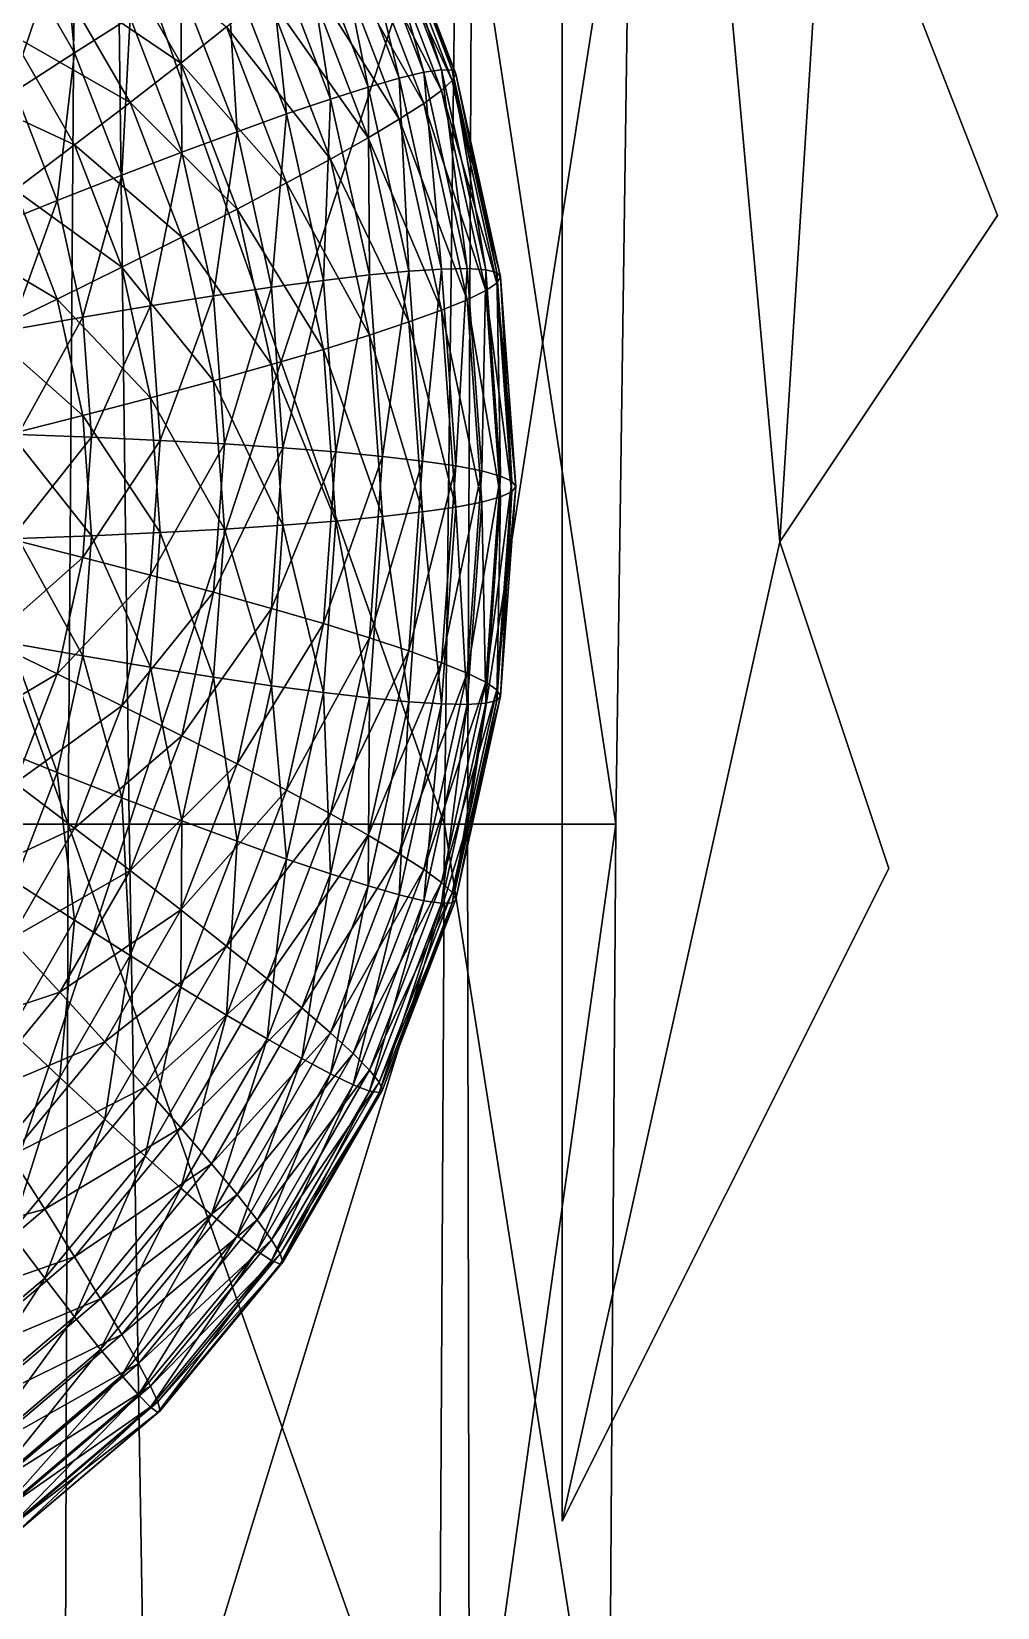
# Model space of a CAD drawing. Header units: metres. Extents: x -4.19 to 4.19, y -6.6 to 2.07.
# Drawn here: x 0.411 to 1.187, y -5.002 to -3.734 of the extents above; entities that cross this region are included whole.
import ezdxf

# ---------------------------------------------------------------- set-up
doc = ezdxf.new("R2010")
doc.units = ezdxf.units.M

msp = doc.modelspace()

# ---------------------------------------------------------------- linework, layer by layer
at = {"layer": 'Cockpit'}
for points in [[(0.4333, -3.6249, 0.2713), (0.3939, -3.6621, 0.2499), (0.4453, -3.7512, 0.2277)], [(0.4333, -3.6249, 0.2713), (0.4453, -3.7512, 0.2277), (0.4899, -3.7228, 0.2469)], [(0.6692, -3.619, 0.3652), (0.651, -3.6277, 0.3459), (0.7064, -3.7717, 0.3099)], [(0.6823, -3.6139, 0.384), (0.6692, -3.619, 0.3652), (0.7261, -3.767, 0.3283)], [(0.6692, -3.619, 0.3652), (0.7064, -3.7717, 0.3099), (0.7261, -3.767, 0.3283)], [(0.6902, -3.6126, 0.4022), (0.6823, -3.6139, 0.384), (0.7403, -3.7649, 0.3464)], [(0.6823, -3.6139, 0.384), (0.7261, -3.767, 0.3283), (0.7403, -3.7649, 0.3464)], [(0.6823, -3.6307, 0.4514), (0.6902, -3.621, 0.436), (0.7489, -3.7737, 0.3979)], [(0.6928, -3.615, 0.4195), (0.6902, -3.6126, 0.4022), (0.7489, -3.7653, 0.3641)], [(0.6902, -3.6126, 0.4022), (0.7403, -3.7649, 0.3464), (0.7489, -3.7653, 0.3641)], [(0.6902, -3.621, 0.436), (0.6928, -3.615, 0.4195), (0.7518, -3.7682, 0.3813)], [(0.6902, -3.621, 0.436), (0.7518, -3.7682, 0.3813), (0.7489, -3.7737, 0.3979)], [(0.6928, -3.615, 0.4195), (0.7489, -3.7653, 0.3641), (0.7518, -3.7682, 0.3813)], [(0.651, -3.6277, 0.3459), (0.6279, -3.64, 0.3262), (0.6813, -3.7789, 0.2915)], [(0.651, -3.6277, 0.3459), (0.6813, -3.7789, 0.2915), (0.7064, -3.7717, 0.3099)], [(0.6692, -3.644, 0.4656), (0.6823, -3.6307, 0.4514), (0.7403, -3.7817, 0.4137)], [(0.6823, -3.6307, 0.4514), (0.7489, -3.7737, 0.3979), (0.7403, -3.7817, 0.4137)], [(0.6279, -3.64, 0.3262), (0.6, -3.6558, 0.3063), (0.651, -3.7885, 0.2732)], [(0.6279, -3.64, 0.3262), (0.651, -3.7885, 0.2732), (0.6813, -3.7789, 0.2915)], [(0.651, -3.6608, 0.4786), (0.6692, -3.644, 0.4656), (0.7261, -3.7921, 0.4287)], [(0.6692, -3.644, 0.4656), (0.7403, -3.7817, 0.4137), (0.7261, -3.7921, 0.4287)], [(0.3305, -3.6594, 0.5663), (0.4333, -3.6933, 0.5457), (0.3939, -3.7363, 0.5472)], [(0.3939, -3.6621, 0.2499), (0.3974, -3.7822, 0.209), (0.4453, -3.7512, 0.2277)], [(0.4333, -3.6933, 0.5457), (0.4695, -3.6534, 0.5424), (0.5307, -3.7596, 0.516)], [(0.4695, -3.6534, 0.5424), (0.5675, -3.7304, 0.509), (0.5307, -3.7596, 0.516)], [(0.6, -3.6558, 0.3063), (0.5675, -3.6749, 0.2863), (0.6158, -3.8005, 0.255)], [(0.6, -3.6558, 0.3063), (0.6158, -3.8005, 0.255), (0.651, -3.7885, 0.2732)], [(0.6279, -3.6809, 0.4902), (0.651, -3.6608, 0.4786), (0.7064, -3.8048, 0.4427)], [(0.651, -3.6608, 0.4786), (0.7261, -3.7921, 0.4287), (0.7064, -3.8048, 0.4427)], [(0.5675, -3.6749, 0.2863), (0.5307, -3.6974, 0.2665), (0.5759, -3.8148, 0.2372)], [(0.5675, -3.6749, 0.2863), (0.5759, -3.8148, 0.2372), (0.6158, -3.8005, 0.255)], [(0.6, -3.7041, 0.5004), (0.6279, -3.6809, 0.4902), (0.6813, -3.8198, 0.4556)], [(0.6279, -3.6809, 0.4902), (0.7064, -3.8048, 0.4427), (0.6813, -3.8198, 0.4556)], [(0.3939, -3.7363, 0.5472), (0.4333, -3.6933, 0.5457), (0.4899, -3.7913, 0.5213)], [(0.4333, -3.6933, 0.5457), (0.5307, -3.7596, 0.516), (0.4899, -3.7913, 0.5213)], [(0.5307, -3.6974, 0.2665), (0.4899, -3.7228, 0.2469), (0.5316, -3.8312, 0.2199)], [(0.5307, -3.6974, 0.2665), (0.5316, -3.8312, 0.2199), (0.5759, -3.8148, 0.2372)], [(0.5675, -3.7304, 0.509), (0.6, -3.7041, 0.5004), (0.651, -3.8369, 0.4673)], [(0.6, -3.7041, 0.5004), (0.6813, -3.8198, 0.4556), (0.651, -3.8369, 0.4673)], [(0.4899, -3.7228, 0.2469), (0.4453, -3.7512, 0.2277), (0.4832, -3.8497, 0.2031)], [(0.4899, -3.7228, 0.2469), (0.4832, -3.8497, 0.2031), (0.5316, -3.8312, 0.2199)], [(0.3515, -3.782, 0.5467), (0.3939, -3.7363, 0.5472), (0.4453, -3.8253, 0.525)], [(0.3939, -3.7363, 0.5472), (0.4899, -3.7913, 0.5213), (0.4453, -3.8253, 0.525)], [(0.5307, -3.7596, 0.516), (0.5675, -3.7304, 0.509), (0.6158, -3.856, 0.4777)], [(0.5675, -3.7304, 0.509), (0.651, -3.8369, 0.4673), (0.6158, -3.856, 0.4777)], [(0.4453, -3.7512, 0.2277), (0.3974, -3.7822, 0.209), (0.4312, -3.8701, 0.1871)], [(0.4453, -3.7512, 0.2277), (0.4312, -3.8701, 0.1871), (0.4832, -3.8497, 0.2031)], [(0.4899, -3.7913, 0.5213), (0.5307, -3.7596, 0.516), (0.5759, -3.877, 0.4867)], [(0.5307, -3.7596, 0.516), (0.6158, -3.856, 0.4777), (0.5759, -3.877, 0.4867)], [(0.7064, -3.7717, 0.3099), (0.6813, -3.7789, 0.2915), (0.714, -3.9269, 0.2546)], [(0.7261, -3.767, 0.3283), (0.7064, -3.7717, 0.3099), (0.7403, -3.9252, 0.2717)], [(0.7064, -3.7717, 0.3099), (0.714, -3.9269, 0.2546), (0.7403, -3.9252, 0.2717)], [(0.7403, -3.7649, 0.3464), (0.7261, -3.767, 0.3283), (0.761, -3.9248, 0.2889)], [(0.7261, -3.767, 0.3283), (0.7403, -3.9252, 0.2717), (0.761, -3.9248, 0.2889)], [(0.7489, -3.7653, 0.3641), (0.7403, -3.7649, 0.3464), (0.7759, -3.9258, 0.3062)], [(0.7403, -3.7649, 0.3464), (0.761, -3.9248, 0.2889), (0.7759, -3.9258, 0.3062)], [(0.7403, -3.7817, 0.4137), (0.7489, -3.7737, 0.3979), (0.7848, -3.9365, 0.3573)], [(0.7518, -3.7682, 0.3813), (0.7489, -3.7653, 0.3641), (0.7848, -3.928, 0.3235)], [(0.7489, -3.7653, 0.3641), (0.7759, -3.9258, 0.3062), (0.7848, -3.928, 0.3235)], [(0.7489, -3.7737, 0.3979), (0.7518, -3.7682, 0.3813), (0.7878, -3.9316, 0.3406)], [(0.7489, -3.7737, 0.3979), (0.7878, -3.9316, 0.3406), (0.7848, -3.9365, 0.3573)], [(0.7518, -3.7682, 0.3813), (0.7848, -3.928, 0.3235), (0.7878, -3.9316, 0.3406)], [(0.3515, -3.782, 0.5467), (0.4453, -3.8253, 0.525), (0.3974, -3.8615, 0.5269)], [(0.3974, -3.7822, 0.209), (0.3759, -3.8923, 0.1719), (0.4312, -3.8701, 0.1871)], [(0.651, -3.7885, 0.2732), (0.6158, -3.8005, 0.255), (0.6454, -3.9343, 0.2217)], [(0.651, -3.7885, 0.2732), (0.6454, -3.9343, 0.2217), (0.6823, -3.93, 0.2379)], [(0.6813, -3.7789, 0.2915), (0.651, -3.7885, 0.2732), (0.6823, -3.93, 0.2379)], [(0.6813, -3.7789, 0.2915), (0.6823, -3.93, 0.2379), (0.714, -3.9269, 0.2546)], [(0.7261, -3.7921, 0.4287), (0.7403, -3.7817, 0.4137), (0.7759, -3.9426, 0.3736)], [(0.7403, -3.7817, 0.4137), (0.7848, -3.9365, 0.3573), (0.7759, -3.9426, 0.3736)], [(0.4453, -3.8253, 0.525), (0.4899, -3.7913, 0.5213), (0.5316, -3.8997, 0.4943)], [(0.4899, -3.7913, 0.5213), (0.5759, -3.877, 0.4867), (0.5316, -3.8997, 0.4943)], [(0.6158, -3.8005, 0.255), (0.5759, -3.8148, 0.2372), (0.6035, -3.9399, 0.206)], [(0.6158, -3.8005, 0.255), (0.6035, -3.9399, 0.206), (0.6454, -3.9343, 0.2217)], [(0.7064, -3.8048, 0.4427), (0.7261, -3.7921, 0.4287), (0.761, -3.9499, 0.3894)], [(0.7261, -3.7921, 0.4287), (0.7759, -3.9426, 0.3736), (0.761, -3.9499, 0.3894)], [(0.5759, -3.8148, 0.2372), (0.5316, -3.8312, 0.2199), (0.5571, -3.9467, 0.1911)], [(0.5759, -3.8148, 0.2372), (0.5571, -3.9467, 0.1911), (0.6035, -3.9399, 0.206)], [(0.6813, -3.8198, 0.4556), (0.7064, -3.8048, 0.4427), (0.7403, -3.9583, 0.4044)], [(0.7064, -3.8048, 0.4427), (0.761, -3.9499, 0.3894), (0.7403, -3.9583, 0.4044)], [(0.3974, -3.8615, 0.5269), (0.4453, -3.8253, 0.525), (0.4832, -3.9238, 0.5004)], [(0.4453, -3.8253, 0.525), (0.5316, -3.8997, 0.4943), (0.4832, -3.9238, 0.5004)], [(0.651, -3.8369, 0.4673), (0.6813, -3.8198, 0.4556), (0.714, -3.9678, 0.4187)], [(0.6813, -3.8198, 0.4556), (0.7403, -3.9583, 0.4044), (0.714, -3.9678, 0.4187)], [(0.5316, -3.8312, 0.2199), (0.4832, -3.8497, 0.2031), (0.5064, -3.9547, 0.1769)], [(0.5316, -3.8312, 0.2199), (0.5064, -3.9547, 0.1769), (0.5571, -3.9467, 0.1911)], [(0.6158, -3.856, 0.4777), (0.651, -3.8369, 0.4673), (0.6823, -3.9784, 0.432)], [(0.651, -3.8369, 0.4673), (0.714, -3.9678, 0.4187), (0.6823, -3.9784, 0.432)], [(0.4832, -3.8497, 0.2031), (0.4312, -3.8701, 0.1871), (0.4519, -3.9638, 0.1637)], [(0.4832, -3.8497, 0.2031), (0.4519, -3.9638, 0.1637), (0.5064, -3.9547, 0.1769)], [(0.3464, -3.8994, 0.5271), (0.3974, -3.8615, 0.5269), (0.4312, -3.9494, 0.505)], [(0.3974, -3.8615, 0.5269), (0.4832, -3.9238, 0.5004), (0.4312, -3.9494, 0.505)], [(0.5759, -3.877, 0.4867), (0.6158, -3.856, 0.4777), (0.6454, -3.9898, 0.4443)], [(0.6158, -3.856, 0.4777), (0.6823, -3.9784, 0.432), (0.6454, -3.9898, 0.4443)], [(0.4312, -3.8701, 0.1871), (0.3759, -3.8923, 0.1719), (0.3939, -3.974, 0.1515)], [(0.4312, -3.8701, 0.1871), (0.3939, -3.974, 0.1515), (0.4519, -3.9638, 0.1637)], [(0.5316, -3.8997, 0.4943), (0.5759, -3.877, 0.4867), (0.6035, -4.0021, 0.4555)], [(0.5759, -3.877, 0.4867), (0.6454, -3.9898, 0.4443), (0.6035, -4.0021, 0.4555)], [(0.3464, -3.8994, 0.5271), (0.4312, -3.9494, 0.505), (0.3759, -3.9761, 0.508)], [(0.4832, -3.9238, 0.5004), (0.5316, -3.8997, 0.4943), (0.5571, -4.0152, 0.4655)], [(0.5316, -3.8997, 0.4943), (0.6035, -4.0021, 0.4555), (0.5571, -4.0152, 0.4655)], [(0.4312, -3.9494, 0.505), (0.4832, -3.9238, 0.5004), (0.5064, -4.0289, 0.4742)], [(0.4832, -3.9238, 0.5004), (0.5571, -4.0152, 0.4655), (0.5064, -4.0289, 0.4742)], [(0.714, -3.9269, 0.2546), (0.6823, -3.93, 0.2379), (0.6928, -4.0759, 0.2015)], [(0.714, -3.9269, 0.2546), (0.6928, -4.0759, 0.2015), (0.725, -4.0797, 0.2166)], [(0.7403, -3.9252, 0.2717), (0.714, -3.9269, 0.2546), (0.725, -4.0797, 0.2166)], [(0.7403, -3.9252, 0.2717), (0.725, -4.0797, 0.2166), (0.7518, -4.0835, 0.2322)], [(0.761, -3.9248, 0.2889), (0.7403, -3.9252, 0.2717), (0.7518, -4.0835, 0.2322)], [(0.761, -3.9248, 0.2889), (0.7518, -4.0835, 0.2322), (0.7727, -4.0876, 0.2483)], [(0.7759, -3.9258, 0.3062), (0.761, -3.9248, 0.2889), (0.7727, -4.0876, 0.2483)], [(0.7759, -3.9258, 0.3062), (0.7727, -4.0876, 0.2483), (0.7878, -4.0917, 0.2649)], [(0.7848, -3.928, 0.3235), (0.7759, -3.9258, 0.3062), (0.7878, -4.0917, 0.2649)], [(0.7878, -3.9316, 0.3406), (0.7848, -3.928, 0.3235), (0.797, -4.0959, 0.2817)], [(0.7848, -3.928, 0.3235), (0.7878, -4.0917, 0.2649), (0.797, -4.0959, 0.2817)], [(0.6035, -3.9399, 0.206), (0.5571, -3.9467, 0.1911), (0.5657, -4.0659, 0.1613)], [(0.6035, -3.9399, 0.206), (0.5657, -4.0659, 0.1613), (0.6128, -4.069, 0.1738)], [(0.6454, -3.9343, 0.2217), (0.6035, -3.9399, 0.206), (0.6128, -4.069, 0.1738)], [(0.6454, -3.9343, 0.2217), (0.6128, -4.069, 0.1738), (0.6553, -4.0723, 0.1873)], [(0.6823, -3.93, 0.2379), (0.6454, -3.9343, 0.2217), (0.6553, -4.0723, 0.1873)], [(0.6823, -3.93, 0.2379), (0.6553, -4.0723, 0.1873), (0.6928, -4.0759, 0.2015)], [(0.7759, -3.9426, 0.3736), (0.7848, -3.9365, 0.3573), (0.797, -4.1043, 0.3155)], [(0.7848, -3.9365, 0.3573), (0.7878, -3.9316, 0.3406), (0.8, -4.1001, 0.2986)], [(0.7848, -3.9365, 0.3573), (0.8, -4.1001, 0.2986), (0.797, -4.1043, 0.3155)], [(0.7878, -3.9316, 0.3406), (0.797, -4.0959, 0.2817), (0.8, -4.1001, 0.2986)], [(0.3759, -3.9761, 0.508), (0.4312, -3.9494, 0.505), (0.4519, -4.0431, 0.4816)], [(0.4312, -3.9494, 0.505), (0.5064, -4.0289, 0.4742), (0.4519, -4.0431, 0.4816)], [(0.5571, -3.9467, 0.1911), (0.5064, -3.9547, 0.1769), (0.5142, -4.063, 0.1499)], [(0.5571, -3.9467, 0.1911), (0.5142, -4.063, 0.1499), (0.5657, -4.0659, 0.1613)], [(0.7403, -3.9583, 0.4044), (0.761, -3.9499, 0.3894), (0.7727, -4.1126, 0.3488)], [(0.761, -3.9499, 0.3894), (0.7759, -3.9426, 0.3736), (0.7878, -4.1085, 0.3323)], [(0.761, -3.9499, 0.3894), (0.7878, -4.1085, 0.3323), (0.7727, -4.1126, 0.3488)], [(0.7759, -3.9426, 0.3736), (0.797, -4.1043, 0.3155), (0.7878, -4.1085, 0.3323)], [(0.4519, -3.9638, 0.1637), (0.3939, -3.974, 0.1515), (0.4, -4.0582, 0.1305)], [(0.4519, -3.9638, 0.1637), (0.4, -4.0582, 0.1305), (0.4589, -4.0605, 0.1396)], [(0.5064, -3.9547, 0.1769), (0.4519, -3.9638, 0.1637), (0.4589, -4.0605, 0.1396)], [(0.5064, -3.9547, 0.1769), (0.4589, -4.0605, 0.1396), (0.5142, -4.063, 0.1499)], [(0.714, -3.9678, 0.4187), (0.7403, -3.9583, 0.4044), (0.7518, -4.1166, 0.3649)], [(0.7403, -3.9583, 0.4044), (0.7727, -4.1126, 0.3488), (0.7518, -4.1166, 0.3649)], [(0.3759, -3.9761, 0.508), (0.4519, -4.0431, 0.4816), (0.3939, -4.0578, 0.4876)], [(0.6454, -3.9898, 0.4443), (0.6823, -3.9784, 0.432), (0.6928, -4.1243, 0.3956)], [(0.6823, -3.9784, 0.432), (0.714, -3.9678, 0.4187), (0.725, -4.1205, 0.3806)], [(0.6823, -3.9784, 0.432), (0.725, -4.1205, 0.3806), (0.6928, -4.1243, 0.3956)], [(0.714, -3.9678, 0.4187), (0.7518, -4.1166, 0.3649), (0.725, -4.1205, 0.3806)], [(0.6035, -4.0021, 0.4555), (0.6454, -3.9898, 0.4443), (0.6553, -4.1279, 0.4099)], [(0.6454, -3.9898, 0.4443), (0.6928, -4.1243, 0.3956), (0.6553, -4.1279, 0.4099)], [(0.5571, -4.0152, 0.4655), (0.6035, -4.0021, 0.4555), (0.6128, -4.1312, 0.4233)], [(0.6035, -4.0021, 0.4555), (0.6553, -4.1279, 0.4099), (0.6128, -4.1312, 0.4233)], [(0.5064, -4.0289, 0.4742), (0.5571, -4.0152, 0.4655), (0.5657, -4.1343, 0.4358)], [(0.5571, -4.0152, 0.4655), (0.6128, -4.1312, 0.4233), (0.5657, -4.1343, 0.4358)], [(0.4519, -4.0431, 0.4816), (0.5064, -4.0289, 0.4742), (0.5142, -4.1372, 0.4472)], [(0.5064, -4.0289, 0.4742), (0.5657, -4.1343, 0.4358), (0.5142, -4.1372, 0.4472)], [(0.3939, -4.0578, 0.4876), (0.4519, -4.0431, 0.4816), (0.4589, -4.1397, 0.4575)], [(0.4519, -4.0431, 0.4816), (0.5142, -4.1372, 0.4472), (0.4589, -4.1397, 0.4575)], [(0.3939, -4.0578, 0.4876), (0.4589, -4.1397, 0.4575), (0.4, -4.142, 0.4666)], [(0.4589, -4.0605, 0.1396), (0.4, -4.0582, 0.1305), (0.3939, -4.1424, 0.1095)], [(0.4589, -4.0605, 0.1396), (0.3939, -4.1424, 0.1095), (0.4519, -4.1571, 0.1155)], [(0.5142, -4.063, 0.1499), (0.4589, -4.0605, 0.1396), (0.4519, -4.1571, 0.1155)], [(0.5142, -4.063, 0.1499), (0.4519, -4.1571, 0.1155), (0.5064, -4.1713, 0.1229)], [(0.5657, -4.0659, 0.1613), (0.5142, -4.063, 0.1499), (0.5064, -4.1713, 0.1229)], [(0.5657, -4.0659, 0.1613), (0.5064, -4.1713, 0.1229), (0.5571, -4.185, 0.1316)], [(0.6128, -4.069, 0.1738), (0.5657, -4.0659, 0.1613), (0.5571, -4.185, 0.1316)], [(0.6128, -4.069, 0.1738), (0.5571, -4.185, 0.1316), (0.6035, -4.1981, 0.1416)], [(0.6553, -4.0723, 0.1873), (0.6128, -4.069, 0.1738), (0.6035, -4.1981, 0.1416)], [(0.6553, -4.0723, 0.1873), (0.6035, -4.1981, 0.1416), (0.6454, -4.2104, 0.1528)], [(0.6928, -4.0759, 0.2015), (0.6553, -4.0723, 0.1873), (0.6454, -4.2104, 0.1528)], [(0.6928, -4.0759, 0.2015), (0.6454, -4.2104, 0.1528), (0.6823, -4.2218, 0.1652)], [(0.725, -4.0797, 0.2166), (0.6928, -4.0759, 0.2015), (0.6823, -4.2218, 0.1652)], [(0.725, -4.0797, 0.2166), (0.6823, -4.2218, 0.1652), (0.714, -4.2324, 0.1785)], [(0.7518, -4.0835, 0.2322), (0.725, -4.0797, 0.2166), (0.714, -4.2324, 0.1785)], [(0.7518, -4.0835, 0.2322), (0.714, -4.2324, 0.1785), (0.7403, -4.2419, 0.1927)], [(0.7727, -4.0876, 0.2483), (0.7518, -4.0835, 0.2322), (0.7403, -4.2419, 0.1927)], [(0.7727, -4.0876, 0.2483), (0.7403, -4.2419, 0.1927), (0.761, -4.2503, 0.2078)], [(0.7878, -4.0917, 0.2649), (0.7727, -4.0876, 0.2483), (0.761, -4.2503, 0.2078)], [(0.7878, -4.0917, 0.2649), (0.761, -4.2503, 0.2078), (0.7759, -4.2576, 0.2235)], [(0.797, -4.0959, 0.2817), (0.7878, -4.0917, 0.2649), (0.7759, -4.2576, 0.2235)], [(0.797, -4.0959, 0.2817), (0.7759, -4.2576, 0.2235), (0.7848, -4.2637, 0.2398)], [(0.8, -4.1001, 0.2986), (0.797, -4.0959, 0.2817), (0.7848, -4.2637, 0.2398)], [(0.8, -4.1001, 0.2986), (0.7848, -4.2637, 0.2398), (0.7878, -4.2686, 0.2566)], [(0.7878, -4.1085, 0.3323), (0.797, -4.1043, 0.3155), (0.7848, -4.2722, 0.2736)], [(0.797, -4.1043, 0.3155), (0.7878, -4.2686, 0.2566), (0.7848, -4.2722, 0.2736)], [(0.797, -4.1043, 0.3155), (0.8, -4.1001, 0.2986), (0.7878, -4.2686, 0.2566)], [(0.725, -4.1205, 0.3806), (0.7518, -4.1166, 0.3649), (0.7403, -4.275, 0.3255)], [(0.7518, -4.1166, 0.3649), (0.761, -4.2754, 0.3082), (0.7403, -4.275, 0.3255)], [(0.7518, -4.1166, 0.3649), (0.7727, -4.1126, 0.3488), (0.761, -4.2754, 0.3082)], [(0.7727, -4.1126, 0.3488), (0.7759, -4.2744, 0.2909), (0.761, -4.2754, 0.3082)], [(0.7727, -4.1126, 0.3488), (0.7878, -4.1085, 0.3323), (0.7759, -4.2744, 0.2909)], [(0.7878, -4.1085, 0.3323), (0.7848, -4.2722, 0.2736), (0.7759, -4.2744, 0.2909)], [(0.5657, -4.1343, 0.4358), (0.6128, -4.1312, 0.4233), (0.6035, -4.2603, 0.3911)], [(0.6128, -4.1312, 0.4233), (0.6454, -4.2659, 0.3755), (0.6035, -4.2603, 0.3911)], [(0.6128, -4.1312, 0.4233), (0.6553, -4.1279, 0.4099), (0.6454, -4.2659, 0.3755)], [(0.6553, -4.1279, 0.4099), (0.6823, -4.2702, 0.3592), (0.6454, -4.2659, 0.3755)], [(0.6553, -4.1279, 0.4099), (0.6928, -4.1243, 0.3956), (0.6823, -4.2702, 0.3592)], [(0.6928, -4.1243, 0.3956), (0.714, -4.2733, 0.3425), (0.6823, -4.2702, 0.3592)], [(0.6928, -4.1243, 0.3956), (0.725, -4.1205, 0.3806), (0.714, -4.2733, 0.3425)], [(0.725, -4.1205, 0.3806), (0.7403, -4.275, 0.3255), (0.714, -4.2733, 0.3425)], [(0.4519, -4.1571, 0.1155), (0.3939, -4.1424, 0.1095), (0.3759, -4.2241, 0.0891)], [(0.4, -4.142, 0.4666), (0.4519, -4.2364, 0.4334), (0.3939, -4.2262, 0.4456)], [(0.4, -4.142, 0.4666), (0.4589, -4.1397, 0.4575), (0.4519, -4.2364, 0.4334)], [(0.4589, -4.1397, 0.4575), (0.5064, -4.2455, 0.4202), (0.4519, -4.2364, 0.4334)], [(0.4589, -4.1397, 0.4575), (0.5142, -4.1372, 0.4472), (0.5064, -4.2455, 0.4202)], [(0.5142, -4.1372, 0.4472), (0.5571, -4.2535, 0.4061), (0.5064, -4.2455, 0.4202)], [(0.5142, -4.1372, 0.4472), (0.5657, -4.1343, 0.4358), (0.5571, -4.2535, 0.4061)], [(0.5657, -4.1343, 0.4358), (0.6035, -4.2603, 0.3911), (0.5571, -4.2535, 0.4061)], [(0.4519, -4.1571, 0.1155), (0.3759, -4.2241, 0.0891), (0.4312, -4.2508, 0.0921)], [(0.5064, -4.1713, 0.1229), (0.4519, -4.1571, 0.1155), (0.4312, -4.2508, 0.0921)], [(0.5064, -4.1713, 0.1229), (0.4312, -4.2508, 0.0921), (0.4832, -4.2764, 0.0967)], [(0.5571, -4.185, 0.1316), (0.5064, -4.1713, 0.1229), (0.4832, -4.2764, 0.0967)], [(0.5571, -4.185, 0.1316), (0.4832, -4.2764, 0.0967), (0.5316, -4.3005, 0.1028)], [(0.6035, -4.1981, 0.1416), (0.5571, -4.185, 0.1316), (0.5316, -4.3005, 0.1028)], [(0.6035, -4.1981, 0.1416), (0.5316, -4.3005, 0.1028), (0.5759, -4.3232, 0.1104)], [(0.6454, -4.2104, 0.1528), (0.6035, -4.1981, 0.1416), (0.5759, -4.3232, 0.1104)], [(0.6454, -4.2104, 0.1528), (0.5759, -4.3232, 0.1104), (0.6158, -4.3442, 0.1195)], [(0.6823, -4.2218, 0.1652), (0.6454, -4.2104, 0.1528), (0.6158, -4.3442, 0.1195)], [(0.4312, -4.2508, 0.0921), (0.3759, -4.2241, 0.0891), (0.3464, -4.3008, 0.07)], [(0.3939, -4.2262, 0.4456), (0.4312, -4.3301, 0.4101), (0.3759, -4.3079, 0.4253)], [(0.3939, -4.2262, 0.4456), (0.4519, -4.2364, 0.4334), (0.4312, -4.3301, 0.4101)], [(0.6823, -4.2218, 0.1652), (0.6158, -4.3442, 0.1195), (0.651, -4.3633, 0.1299)], [(0.714, -4.2324, 0.1785), (0.6823, -4.2218, 0.1652), (0.651, -4.3633, 0.1299)], [(0.714, -4.2324, 0.1785), (0.651, -4.3633, 0.1299), (0.6813, -4.3804, 0.1416)], [(0.7403, -4.2419, 0.1927), (0.714, -4.2324, 0.1785), (0.6813, -4.3804, 0.1416)], [(0.4519, -4.2364, 0.4334), (0.4832, -4.3505, 0.394), (0.4312, -4.3301, 0.4101)], [(0.4519, -4.2364, 0.4334), (0.5064, -4.2455, 0.4202), (0.4832, -4.3505, 0.394)], [(0.5064, -4.2455, 0.4202), (0.5316, -4.369, 0.3773), (0.4832, -4.3505, 0.394)], [(0.5064, -4.2455, 0.4202), (0.5571, -4.2535, 0.4061), (0.5316, -4.369, 0.3773)], [(0.7403, -4.2419, 0.1927), (0.6813, -4.3804, 0.1416), (0.7064, -4.3954, 0.1544)], [(0.761, -4.2503, 0.2078), (0.7403, -4.2419, 0.1927), (0.7064, -4.3954, 0.1544)], [(0.4312, -4.2508, 0.0921), (0.3464, -4.3008, 0.07), (0.3974, -4.3387, 0.0702)], [(0.4832, -4.2764, 0.0967), (0.4312, -4.2508, 0.0921), (0.3974, -4.3387, 0.0702)], [(0.5571, -4.2535, 0.4061), (0.5759, -4.3854, 0.3599), (0.5316, -4.369, 0.3773)], [(0.5571, -4.2535, 0.4061), (0.6035, -4.2603, 0.3911), (0.5759, -4.3854, 0.3599)], [(0.761, -4.2503, 0.2078), (0.7064, -4.3954, 0.1544), (0.7261, -4.4081, 0.1684)], [(0.7759, -4.2576, 0.2235), (0.761, -4.2503, 0.2078), (0.7261, -4.4081, 0.1684)], [(0.7759, -4.2576, 0.2235), (0.7261, -4.4081, 0.1684), (0.7403, -4.4185, 0.1834)], [(0.7848, -4.2637, 0.2398), (0.7759, -4.2576, 0.2235), (0.7403, -4.4185, 0.1834)], [(0.6035, -4.2603, 0.3911), (0.6158, -4.3997, 0.3421), (0.5759, -4.3854, 0.3599)], [(0.6035, -4.2603, 0.3911), (0.6454, -4.2659, 0.3755), (0.6158, -4.3997, 0.3421)], [(0.6454, -4.2659, 0.3755), (0.651, -4.4117, 0.3239), (0.6158, -4.3997, 0.3421)], [(0.6454, -4.2659, 0.3755), (0.6823, -4.2702, 0.3592), (0.651, -4.4117, 0.3239)], [(0.6823, -4.2702, 0.3592), (0.6813, -4.4213, 0.3056), (0.651, -4.4117, 0.3239)], [(0.6823, -4.2702, 0.3592), (0.714, -4.2733, 0.3425), (0.6813, -4.4213, 0.3056)], [(0.7848, -4.2637, 0.2398), (0.7403, -4.4185, 0.1834), (0.7489, -4.4265, 0.1992)], [(0.7878, -4.2686, 0.2566), (0.7848, -4.2637, 0.2398), (0.7489, -4.4265, 0.1992)], [(0.7878, -4.2686, 0.2566), (0.7489, -4.4265, 0.1992), (0.7518, -4.432, 0.2158)], [(0.7848, -4.2722, 0.2736), (0.7878, -4.2686, 0.2566), (0.7518, -4.432, 0.2158)], [(0.4832, -4.2764, 0.0967), (0.3974, -4.3387, 0.0702), (0.4453, -4.3749, 0.0722)], [(0.5316, -4.3005, 0.1028), (0.4832, -4.2764, 0.0967), (0.4453, -4.3749, 0.0722)], [(0.714, -4.2733, 0.3425), (0.7064, -4.4285, 0.2872), (0.6813, -4.4213, 0.3056)], [(0.714, -4.2733, 0.3425), (0.7403, -4.275, 0.3255), (0.7064, -4.4285, 0.2872)], [(0.7403, -4.275, 0.3255), (0.7261, -4.4332, 0.2689), (0.7064, -4.4285, 0.2872)], [(0.7403, -4.275, 0.3255), (0.761, -4.2754, 0.3082), (0.7261, -4.4332, 0.2689)], [(0.761, -4.2754, 0.3082), (0.7403, -4.4353, 0.2508), (0.7261, -4.4332, 0.2689)], [(0.761, -4.2754, 0.3082), (0.7759, -4.2744, 0.2909), (0.7403, -4.4353, 0.2508)], [(0.7759, -4.2744, 0.2909), (0.7489, -4.4349, 0.2331), (0.7403, -4.4353, 0.2508)], [(0.7759, -4.2744, 0.2909), (0.7848, -4.2722, 0.2736), (0.7489, -4.4349, 0.2331)], [(0.7848, -4.2722, 0.2736), (0.7518, -4.432, 0.2158), (0.7489, -4.4349, 0.2331)], [(0.3759, -4.3079, 0.4253), (0.4312, -4.3301, 0.4101), (0.3974, -4.418, 0.3881)], [(0.5316, -4.3005, 0.1028), (0.4453, -4.3749, 0.0722), (0.4899, -4.4089, 0.0758)], [(0.5759, -4.3232, 0.1104), (0.5316, -4.3005, 0.1028), (0.4899, -4.4089, 0.0758)], [(0.4312, -4.3301, 0.4101), (0.4453, -4.449, 0.3695), (0.3974, -4.418, 0.3881)], [(0.4312, -4.3301, 0.4101), (0.4832, -4.3505, 0.394), (0.4453, -4.449, 0.3695)], [(0.5759, -4.3232, 0.1104), (0.4899, -4.4089, 0.0758), (0.5307, -4.4406, 0.0812)], [(0.6158, -4.3442, 0.1195), (0.5759, -4.3232, 0.1104), (0.5307, -4.4406, 0.0812)], [(0.4453, -4.3749, 0.0722), (0.3974, -4.3387, 0.0702), (0.3515, -4.4182, 0.0504)], [(0.6158, -4.3442, 0.1195), (0.5307, -4.4406, 0.0812), (0.5675, -4.4698, 0.0882)], [(0.651, -4.3633, 0.1299), (0.6158, -4.3442, 0.1195), (0.5675, -4.4698, 0.0882)], [(0.4832, -4.3505, 0.394), (0.4899, -4.4774, 0.3503), (0.4453, -4.449, 0.3695)], [(0.4832, -4.3505, 0.394), (0.5316, -4.369, 0.3773), (0.4899, -4.4774, 0.3503)], [(0.5316, -4.369, 0.3773), (0.5307, -4.5028, 0.3306), (0.4899, -4.4774, 0.3503)], [(0.5316, -4.369, 0.3773), (0.5759, -4.3854, 0.3599), (0.5307, -4.5028, 0.3306)], [(0.651, -4.3633, 0.1299), (0.5675, -4.4698, 0.0882), (0.6, -4.4961, 0.0968)], [(0.6813, -4.3804, 0.1416), (0.651, -4.3633, 0.1299), (0.6, -4.4961, 0.0968)], [(0.4453, -4.3749, 0.0722), (0.3515, -4.4182, 0.0504), (0.3939, -4.4639, 0.05)], [(0.4899, -4.4089, 0.0758), (0.4453, -4.3749, 0.0722), (0.3939, -4.4639, 0.05)], [(0.6813, -4.3804, 0.1416), (0.6, -4.4961, 0.0968), (0.6279, -4.5193, 0.1069)], [(0.7064, -4.3954, 0.1544), (0.6813, -4.3804, 0.1416), (0.6279, -4.5193, 0.1069)], [(0.5759, -4.3854, 0.3599), (0.5675, -4.5253, 0.3108), (0.5307, -4.5028, 0.3306)], [(0.5759, -4.3854, 0.3599), (0.6158, -4.3997, 0.3421), (0.5675, -4.5253, 0.3108)], [(0.7064, -4.3954, 0.1544), (0.6279, -4.5193, 0.1069), (0.651, -4.5394, 0.1185)], [(0.7261, -4.4081, 0.1684), (0.7064, -4.3954, 0.1544), (0.651, -4.5394, 0.1185)], [(0.4899, -4.4089, 0.0758), (0.3939, -4.4639, 0.05), (0.4333, -4.5069, 0.0514)], [(0.5307, -4.4406, 0.0812), (0.4899, -4.4089, 0.0758), (0.4333, -4.5069, 0.0514)], [(0.6158, -4.3997, 0.3421), (0.6, -4.5444, 0.2908), (0.5675, -4.5253, 0.3108)], [(0.6158, -4.3997, 0.3421), (0.651, -4.4117, 0.3239), (0.6, -4.5444, 0.2908)], [(0.7261, -4.4081, 0.1684), (0.651, -4.5394, 0.1185), (0.6692, -4.5562, 0.1315)], [(0.7403, -4.4185, 0.1834), (0.7261, -4.4081, 0.1684), (0.6692, -4.5562, 0.1315)], [(0.3974, -4.418, 0.3881), (0.4453, -4.449, 0.3695), (0.3939, -4.5381, 0.3473)], [(0.651, -4.4117, 0.3239), (0.6279, -4.5602, 0.271), (0.6, -4.5444, 0.2908)], [(0.651, -4.4117, 0.3239), (0.6813, -4.4213, 0.3056), (0.6279, -4.5602, 0.271)], [(0.6813, -4.4213, 0.3056), (0.651, -4.5725, 0.2513), (0.6279, -4.5602, 0.271)], [(0.6813, -4.4213, 0.3056), (0.7064, -4.4285, 0.2872), (0.651, -4.5725, 0.2513)], [(0.7403, -4.4185, 0.1834), (0.6692, -4.5562, 0.1315), (0.6823, -4.5695, 0.1457)], [(0.7489, -4.4265, 0.1992), (0.7403, -4.4185, 0.1834), (0.6823, -4.5695, 0.1457)], [(0.7064, -4.4285, 0.2872), (0.6692, -4.5812, 0.232), (0.651, -4.5725, 0.2513)], [(0.7064, -4.4285, 0.2872), (0.7261, -4.4332, 0.2689), (0.6692, -4.5812, 0.232)], [(0.7261, -4.4332, 0.2689), (0.6823, -4.5863, 0.2131), (0.6692, -4.5812, 0.232)], [(0.7489, -4.4265, 0.1992), (0.6823, -4.5695, 0.1457), (0.6902, -4.5792, 0.1612)], [(0.7261, -4.4332, 0.2689), (0.7403, -4.4353, 0.2508), (0.6823, -4.5863, 0.2131)], [(0.7403, -4.4353, 0.2508), (0.6902, -4.5876, 0.195), (0.6823, -4.5863, 0.2131)], [(0.7518, -4.432, 0.2158), (0.7489, -4.4265, 0.1992), (0.6902, -4.5792, 0.1612)], [(0.7518, -4.432, 0.2158), (0.6902, -4.5792, 0.1612), (0.6928, -4.5852, 0.1776)], [(0.7403, -4.4353, 0.2508), (0.7489, -4.4349, 0.2331), (0.6902, -4.5876, 0.195)], [(0.7489, -4.4349, 0.2331), (0.6928, -4.5852, 0.1776), (0.6902, -4.5876, 0.195)], [(0.7489, -4.4349, 0.2331), (0.7518, -4.432, 0.2158), (0.6928, -4.5852, 0.1776)], [(0.5307, -4.4406, 0.0812), (0.4333, -4.5069, 0.0514), (0.4695, -4.5468, 0.0547)], [(0.5675, -4.4698, 0.0882), (0.5307, -4.4406, 0.0812), (0.4695, -4.5468, 0.0547)], [(0.4453, -4.449, 0.3695), (0.4333, -4.5753, 0.3258), (0.3939, -4.5381, 0.3473)], [(0.4453, -4.449, 0.3695), (0.4899, -4.4774, 0.3503), (0.4333, -4.5753, 0.3258)], [(0.4333, -4.5069, 0.0514), (0.3939, -4.4639, 0.05), (0.3305, -4.5408, 0.0308)], [(0.5675, -4.4698, 0.0882), (0.4695, -4.5468, 0.0547), (0.502, -4.5832, 0.0599)], [(0.6, -4.4961, 0.0968), (0.5675, -4.4698, 0.0882), (0.502, -4.5832, 0.0599)], [(0.4899, -4.4774, 0.3503), (0.4695, -4.609, 0.3042), (0.4333, -4.5753, 0.3258)], [(0.4899, -4.4774, 0.3503), (0.5307, -4.5028, 0.3306), (0.4695, -4.609, 0.3042)], [(0.6, -4.4961, 0.0968), (0.502, -4.5832, 0.0599), (0.5307, -4.616, 0.0669)], [(0.6279, -4.5193, 0.1069), (0.6, -4.4961, 0.0968), (0.5307, -4.616, 0.0669)], [(0.4333, -4.5069, 0.0514), (0.3305, -4.5408, 0.0308), (0.3636, -4.5915, 0.0303)], [(0.4695, -4.5468, 0.0547), (0.4333, -4.5069, 0.0514), (0.3636, -4.5915, 0.0303)], [(0.5307, -4.5028, 0.3306), (0.502, -4.6388, 0.2825), (0.4695, -4.609, 0.3042)], [(0.5307, -4.5028, 0.3306), (0.5675, -4.5253, 0.3108), (0.502, -4.6388, 0.2825)], [(0.6279, -4.5193, 0.1069), (0.5307, -4.616, 0.0669), (0.5554, -4.6449, 0.0756)], [(0.651, -4.5394, 0.1185), (0.6279, -4.5193, 0.1069), (0.5554, -4.6449, 0.0756)], [(0.5675, -4.5253, 0.3108), (0.5307, -4.6644, 0.2609), (0.502, -4.6388, 0.2825)], [(0.5675, -4.5253, 0.3108), (0.6, -4.5444, 0.2908), (0.5307, -4.6644, 0.2609)], [(0.3939, -4.5381, 0.3473), (0.4333, -4.5753, 0.3258), (0.3636, -4.6599, 0.3047)], [(0.4695, -4.5468, 0.0547), (0.3636, -4.5915, 0.0303), (0.3939, -4.6384, 0.0319)], [(0.502, -4.5832, 0.0599), (0.4695, -4.5468, 0.0547), (0.3939, -4.6384, 0.0319)], [(0.6, -4.5444, 0.2908), (0.5554, -4.6858, 0.2396), (0.5307, -4.6644, 0.2609)], [(0.651, -4.5394, 0.1185), (0.5554, -4.6449, 0.0756), (0.5759, -4.6696, 0.0861)], [(0.6, -4.5444, 0.2908), (0.6279, -4.5602, 0.271), (0.5554, -4.6858, 0.2396)], [(0.6692, -4.5562, 0.1315), (0.651, -4.5394, 0.1185), (0.5759, -4.6696, 0.0861)], [(0.6279, -4.5602, 0.271), (0.5759, -4.7027, 0.2188), (0.5554, -4.6858, 0.2396)], [(0.6692, -4.5562, 0.1315), (0.5759, -4.6696, 0.0861), (0.592, -4.69, 0.0981)], [(0.6279, -4.5602, 0.271), (0.651, -4.5725, 0.2513), (0.5759, -4.7027, 0.2188)], [(0.6823, -4.5695, 0.1457), (0.6692, -4.5562, 0.1315), (0.592, -4.69, 0.0981)], [(0.4333, -4.5753, 0.3258), (0.3939, -4.7006, 0.2813), (0.3636, -4.6599, 0.3047)], [(0.4333, -4.5753, 0.3258), (0.4695, -4.609, 0.3042), (0.3939, -4.7006, 0.2813)], [(0.651, -4.5725, 0.2513), (0.592, -4.7151, 0.1986), (0.5759, -4.7027, 0.2188)], [(0.6823, -4.5695, 0.1457), (0.592, -4.69, 0.0981), (0.6035, -4.7059, 0.1117)], [(0.651, -4.5725, 0.2513), (0.6692, -4.5812, 0.232), (0.592, -4.7151, 0.1986)], [(0.6902, -4.5792, 0.1612), (0.6823, -4.5695, 0.1457), (0.6035, -4.7059, 0.1117)], [(0.502, -4.5832, 0.0599), (0.3939, -4.6384, 0.0319), (0.4212, -4.6812, 0.0355)], [(0.5307, -4.616, 0.0669), (0.502, -4.5832, 0.0599), (0.4212, -4.6812, 0.0355)], [(0.6692, -4.5812, 0.232), (0.6035, -4.7227, 0.1791), (0.592, -4.7151, 0.1986)], [(0.6902, -4.5792, 0.1612), (0.6035, -4.7059, 0.1117), (0.6105, -4.7172, 0.1267)], [(0.6692, -4.5812, 0.232), (0.6823, -4.5863, 0.2131), (0.6035, -4.7227, 0.1791)], [(0.6823, -4.5863, 0.2131), (0.6105, -4.7256, 0.1606), (0.6035, -4.7227, 0.1791)], [(0.6928, -4.5852, 0.1776), (0.6902, -4.5792, 0.1612), (0.6105, -4.7172, 0.1267)], [(0.6928, -4.5852, 0.1776), (0.6105, -4.7172, 0.1267), (0.6128, -4.7238, 0.1431)], [(0.6823, -4.5863, 0.2131), (0.6902, -4.5876, 0.195), (0.6105, -4.7256, 0.1606)], [(0.6902, -4.5876, 0.195), (0.6128, -4.7238, 0.1431), (0.6105, -4.7256, 0.1606)], [(0.6902, -4.5876, 0.195), (0.6928, -4.5852, 0.1776), (0.6128, -4.7238, 0.1431)], [(0.4695, -4.609, 0.3042), (0.4212, -4.7367, 0.2581), (0.3939, -4.7006, 0.2813)], [(0.4695, -4.609, 0.3042), (0.502, -4.6388, 0.2825), (0.4212, -4.7367, 0.2581)], [(0.5307, -4.616, 0.0669), (0.4212, -4.6812, 0.0355), (0.4453, -4.7196, 0.041)], [(0.5554, -4.6449, 0.0756), (0.5307, -4.616, 0.0669), (0.4453, -4.7196, 0.041)], [(0.4212, -4.6812, 0.0355), (0.3939, -4.6384, 0.0319), (0.3064, -4.7127, 0.0133)], [(0.502, -4.6388, 0.2825), (0.4453, -4.768, 0.2351), (0.4212, -4.7367, 0.2581)], [(0.502, -4.6388, 0.2825), (0.5307, -4.6644, 0.2609), (0.4453, -4.768, 0.2351)], [(0.5554, -4.6449, 0.0756), (0.4453, -4.7196, 0.041), (0.4661, -4.7533, 0.0486)], [(0.5759, -4.6696, 0.0861), (0.5554, -4.6449, 0.0756), (0.4661, -4.7533, 0.0486)], [(0.5307, -4.6644, 0.2609), (0.4661, -4.7942, 0.2126), (0.4453, -4.768, 0.2351)], [(0.5307, -4.6644, 0.2609), (0.5554, -4.6858, 0.2396), (0.4661, -4.7942, 0.2126)], [(0.5759, -4.6696, 0.0861), (0.4661, -4.7533, 0.0486), (0.4832, -4.782, 0.058)], [(0.592, -4.69, 0.0981), (0.5759, -4.6696, 0.0861), (0.4832, -4.782, 0.058)], [(0.4212, -4.6812, 0.0355), (0.3064, -4.7127, 0.0133), (0.3277, -4.7607, 0.0156)], [(0.4453, -4.7196, 0.041), (0.4212, -4.6812, 0.0355), (0.3277, -4.7607, 0.0156)], [(0.5554, -4.6858, 0.2396), (0.4832, -4.8151, 0.1908), (0.4661, -4.7942, 0.2126)], [(0.5554, -4.6858, 0.2396), (0.5759, -4.7027, 0.2188), (0.4832, -4.8151, 0.1908)], [(0.3939, -4.7006, 0.2813), (0.4212, -4.7367, 0.2581), (0.3277, -4.8162, 0.2383)], [(0.592, -4.69, 0.0981), (0.4832, -4.782, 0.058), (0.4967, -4.8055, 0.0693)], [(0.6035, -4.7059, 0.1117), (0.592, -4.69, 0.0981), (0.4967, -4.8055, 0.0693)], [(0.5759, -4.7027, 0.2188), (0.4967, -4.8306, 0.1698), (0.4832, -4.8151, 0.1908)], [(0.5759, -4.7027, 0.2188), (0.592, -4.7151, 0.1986), (0.4967, -4.8306, 0.1698)], [(0.6035, -4.7059, 0.1117), (0.4967, -4.8055, 0.0693), (0.5064, -4.8237, 0.0824)], [(0.6105, -4.7172, 0.1267), (0.6035, -4.7059, 0.1117), (0.5064, -4.8237, 0.0824)], [(0.4453, -4.7196, 0.041), (0.3277, -4.7607, 0.0156), (0.3464, -4.8036, 0.0201)], [(0.4661, -4.7533, 0.0486), (0.4453, -4.7196, 0.041), (0.3464, -4.8036, 0.0201)], [(0.592, -4.7151, 0.1986), (0.5064, -4.8405, 0.1498), (0.4967, -4.8306, 0.1698)], [(0.592, -4.7151, 0.1986), (0.6035, -4.7227, 0.1791), (0.5064, -4.8405, 0.1498)], [(0.6105, -4.7172, 0.1267), (0.5064, -4.8237, 0.0824), (0.5123, -4.8363, 0.097)], [(0.6035, -4.7227, 0.1791), (0.5123, -4.8448, 0.1309), (0.5064, -4.8405, 0.1498)], [(0.6128, -4.7238, 0.1431), (0.6105, -4.7172, 0.1267), (0.5123, -4.8363, 0.097)], [(0.6035, -4.7227, 0.1791), (0.6105, -4.7256, 0.1606), (0.5123, -4.8448, 0.1309)], [(0.6128, -4.7238, 0.1431), (0.5123, -4.8363, 0.097), (0.5142, -4.8434, 0.1132)], [(0.6105, -4.7256, 0.1606), (0.5142, -4.8434, 0.1132), (0.5123, -4.8448, 0.1309)], [(0.6105, -4.7256, 0.1606), (0.6128, -4.7238, 0.1431), (0.5142, -4.8434, 0.1132)], [(0.4212, -4.7367, 0.2581), (0.3464, -4.852, 0.2142), (0.3277, -4.8162, 0.2383)], [(0.4212, -4.7367, 0.2581), (0.4453, -4.768, 0.2351), (0.3464, -4.852, 0.2142)], [(0.4661, -4.7533, 0.0486), (0.3464, -4.8036, 0.0201), (0.3625, -4.8412, 0.0267)], [(0.4832, -4.782, 0.058), (0.4661, -4.7533, 0.0486), (0.3625, -4.8412, 0.0267)], [(0.4453, -4.768, 0.2351), (0.3625, -4.8821, 0.1907), (0.3464, -4.852, 0.2142)], [(0.4453, -4.768, 0.2351), (0.4661, -4.7942, 0.2126), (0.3625, -4.8821, 0.1907)], [(0.4832, -4.782, 0.058), (0.3625, -4.8412, 0.0267), (0.3759, -4.8732, 0.0353)], [(0.4967, -4.8055, 0.0693), (0.4832, -4.782, 0.058), (0.3759, -4.8732, 0.0353)], [(0.4661, -4.7942, 0.2126), (0.3759, -4.9063, 0.1681), (0.3625, -4.8821, 0.1907)], [(0.4661, -4.7942, 0.2126), (0.4832, -4.8151, 0.1908), (0.3759, -4.9063, 0.1681)], [(0.4967, -4.8055, 0.0693), (0.3759, -4.8732, 0.0353), (0.3864, -4.8992, 0.046)], [(0.4832, -4.8151, 0.1908), (0.3864, -4.9243, 0.1464), (0.3759, -4.9063, 0.1681)], [(0.5064, -4.8237, 0.0824), (0.4967, -4.8055, 0.0693), (0.3864, -4.8992, 0.046)], [(0.4832, -4.8151, 0.1908), (0.4967, -4.8306, 0.1698), (0.3864, -4.9243, 0.1464)], [(0.5064, -4.8237, 0.0824), (0.3864, -4.8992, 0.046), (0.3939, -4.9192, 0.0585)], [(0.5123, -4.8363, 0.097), (0.5064, -4.8237, 0.0824), (0.3939, -4.9192, 0.0585)], [(0.4967, -4.8306, 0.1698), (0.3939, -4.936, 0.1259), (0.3864, -4.9243, 0.1464)], [(0.4967, -4.8306, 0.1698), (0.5064, -4.8405, 0.1498), (0.3939, -4.936, 0.1259)], [(0.5123, -4.8363, 0.097), (0.3939, -4.9192, 0.0585), (0.3985, -4.933, 0.0729)], [(0.5064, -4.8405, 0.1498), (0.3985, -4.9414, 0.1068), (0.3939, -4.936, 0.1259)], [(0.5142, -4.8434, 0.1132), (0.5123, -4.8363, 0.097), (0.3985, -4.933, 0.0729)], [(0.5064, -4.8405, 0.1498), (0.5123, -4.8448, 0.1309), (0.3985, -4.9414, 0.1068)], [(0.5142, -4.8434, 0.1132), (0.3985, -4.933, 0.0729), (0.4, -4.9404, 0.0891)], [(0.5123, -4.8448, 0.1309), (0.4, -4.9404, 0.0891), (0.3985, -4.9414, 0.1068)], [(0.5123, -4.8448, 0.1309), (0.5142, -4.8434, 0.1132), (0.4, -4.9404, 0.0891)]]:
    msp.add_3dface(points, dxfattribs=at)
at = {"layer": 'Fin 3'}
for points in [[(0.8375, -2.2197, -0.0355), (0.8375, -4.9322, 0.0345), (0.8375, -4.9322, -0.0355)], [(0.8375, -2.2197, -0.0355), (0.8375, -2.2197, 0.0345), (0.8375, -4.9322, 0.0345)], [(0.8375, -2.2197, -0.0355), (1.0125, -4.1447, -0.0355), (1.0513, -3.5322, -0.0355)], [(0.8375, -2.2197, -0.0355), (0.8375, -4.9322, -0.0355), (1.0125, -4.1447, -0.0355)], [(0.8375, -2.2197, 0.0345), (1.0513, -3.5322, 0.0345), (1.0125, -4.1447, 0.0345)], [(0.8375, -4.9322, 0.0345), (0.8375, -2.2197, 0.0345), (1.0125, -4.1447, 0.0345)], [(1.0513, -3.5322, -0.0355), (1.0125, -4.1447, -0.0355), (1.1875, -3.8822, -0.0355)], [(1.0513, -3.5322, 0.0345), (1.1875, -3.8822, 0.0345), (1.0125, -4.1447, 0.0345)], [(1.1875, -3.8822, -0.0355), (1.0513, -3.5322, 0.0345), (1.0513, -3.5322, -0.0355)], [(1.1875, -3.8822, -0.0355), (1.1875, -3.8822, 0.0345), (1.0513, -3.5322, 0.0345)], [(1.0125, -4.1447, -0.0355), (1.1875, -3.8822, 0.0345), (1.1875, -3.8822, -0.0355)], [(1.0125, -4.1447, -0.0355), (1.0125, -4.1447, 0.0345), (1.1875, -3.8822, 0.0345)], [(1.1, -4.4072, -0.0355), (1.0125, -4.1447, -0.0355), (0.8375, -4.9322, -0.0355)], [(1.1, -4.4072, 0.0345), (0.8375, -4.9322, 0.0345), (1.0125, -4.1447, 0.0345)], [(1.1, -4.4072, -0.0355), (1.0125, -4.1447, 0.0345), (1.0125, -4.1447, -0.0355)], [(1.1, -4.4072, -0.0355), (1.1, -4.4072, 0.0345), (1.0125, -4.1447, 0.0345)], [(0.8375, -4.9322, -0.0355), (1.1, -4.4072, 0.0345), (1.1, -4.4072, -0.0355)], [(0.8375, -4.9322, -0.0355), (0.8375, -4.9322, 0.0345), (1.1, -4.4072, 0.0345)]]:
    msp.add_3dface(points, dxfattribs=at)
at = {"layer": 'Hull 2'}
for points in [[(0.1394, -3.5317, -0.8526), (0.1376, -4.3717, -0.7426), (0.4402, -4.3717, -0.5535)], [(0.1394, -3.5317, -0.8526), (0.4402, -4.3717, -0.5535), (0.4461, -3.5317, -0.6588)], [(0.4788, -3.5317, 0.4561), (0.1927, -4.3717, 0.4096), (0.1762, -3.5317, 0.6357)], [(0.4788, -3.5317, 0.4561), (0.4892, -4.3717, 0.2449), (0.1927, -4.3717, 0.4096)], [(0.4461, -3.5317, -0.6588), (0.4402, -4.3717, -0.5535), (0.7428, -4.3717, -0.3644)], [(0.4461, -3.5317, -0.6588), (0.7428, -4.3717, -0.3644), (0.7528, -3.5317, -0.465)], [(0.765, -3.5317, 0.3339), (0.4892, -4.3717, 0.2449), (0.4788, -3.5317, 0.4561)], [(0.765, -3.5317, 0.3339), (0.7612, -4.3717, 0.1631), (0.4892, -4.3717, 0.2449)], [(0.7528, -3.5317, -0.465), (0.7428, -4.3717, -0.3644), (0.8804, -4.3717, -0.2785)], [(0.7528, -3.5317, -0.465), (0.8804, -4.3717, -0.2785), (0.8922, -3.5317, -0.377)], [(0.8922, -3.5317, 0.2888), (0.7612, -4.3717, 0.1631), (0.765, -3.5317, 0.3339)], [(0.8922, -3.5317, 0.2888), (0.8804, -4.3717, 0.1411), (0.7612, -4.3717, 0.1631)], [(0.8922, -3.5317, 0.1847), (0.8804, -4.3717, 0.1411), (0.8922, -3.5317, 0.2888)], [(0.8922, -3.5317, 0.1847), (0.8804, -4.3717, 0.0755), (0.8804, -4.3717, 0.1411)], [(0.8922, -3.5317, -0.0441), (0.8804, -4.3717, 0.0755), (0.8922, -3.5317, 0.1847)], [(0.8922, -3.5317, -0.0441), (0.8804, -4.3717, -0.0687), (0.8804, -4.3717, 0.0755)], [(0.8922, -3.5317, -0.2729), (0.8804, -4.3717, -0.0687), (0.8922, -3.5317, -0.0441)], [(0.8922, -3.5317, -0.2729), (0.8804, -4.3717, -0.2129), (0.8804, -4.3717, -0.0687)], [(0.8922, -3.5317, -0.377), (0.8804, -4.3717, -0.2129), (0.8922, -3.5317, -0.2729)], [(0.8922, -3.5317, -0.377), (0.8804, -4.3717, -0.2785), (0.8804, -4.3717, -0.2129)], [(0.1376, -4.3717, -0.7426), (0.1367, -5.2117, -0.618), (0.4375, -5.2117, -0.4375)], [(0.1376, -4.3717, -0.7426), (0.4375, -5.2117, -0.4375), (0.4402, -4.3717, -0.5535)], [(0.4892, -4.3717, 0.2449), (0.2105, -5.2117, 0.1969), (0.1927, -4.3717, 0.4096)], [(0.4892, -4.3717, 0.2449), (0.5031, -5.2117, 0.0437), (0.2105, -5.2117, 0.1969)], [(0.4402, -4.3717, -0.5535), (0.4375, -5.2117, -0.4375), (0.7383, -5.2117, -0.257)], [(0.4402, -4.3717, -0.5535), (0.7383, -5.2117, -0.257), (0.7428, -4.3717, -0.3644)], [(0.7612, -4.3717, 0.1631), (0.5031, -5.2117, 0.0437), (0.4892, -4.3717, 0.2449)], [(0.7612, -4.3717, 0.1631), (0.7629, -5.2117, 0), (0.5031, -5.2117, 0.0437)], [(0.7428, -4.3717, -0.3644), (0.7383, -5.2117, -0.257), (0.875, -5.2117, -0.175)], [(0.7428, -4.3717, -0.3644), (0.875, -5.2117, -0.175), (0.8804, -4.3717, -0.2785)], [(0.8804, -4.3717, 0.1411), (0.7629, -5.2117, 0), (0.7612, -4.3717, 0.1631)], [(0.8804, -4.3717, 0.1411), (0.875, -5.2117, 0), (0.7629, -5.2117, 0)], [(0.8804, -4.3717, 0.0755), (0.875, -5.2117, 0), (0.8804, -4.3717, 0.1411)], [(0.8804, -4.3717, 0.0755), (0.875, -5.2117, -0.0273), (0.875, -5.2117, 0)], [(0.8804, -4.3717, -0.0687), (0.875, -5.2117, -0.0273), (0.8804, -4.3717, 0.0755)], [(0.8804, -4.3717, -0.0687), (0.875, -5.2117, -0.0875), (0.875, -5.2117, -0.0273)], [(0.8804, -4.3717, -0.2129), (0.875, -5.2117, -0.0875), (0.8804, -4.3717, -0.0687)], [(0.8804, -4.3717, -0.2129), (0.875, -5.2117, -0.1477), (0.875, -5.2117, -0.0875)], [(0.8804, -4.3717, -0.2785), (0.875, -5.2117, -0.1477), (0.8804, -4.3717, -0.2129)], [(0.8804, -4.3717, -0.2785), (0.875, -5.2117, -0.175), (0.875, -5.2117, -0.1477)]]:
    msp.add_3dface(points, dxfattribs=at)

doc.saveas('drawing.dxf')
